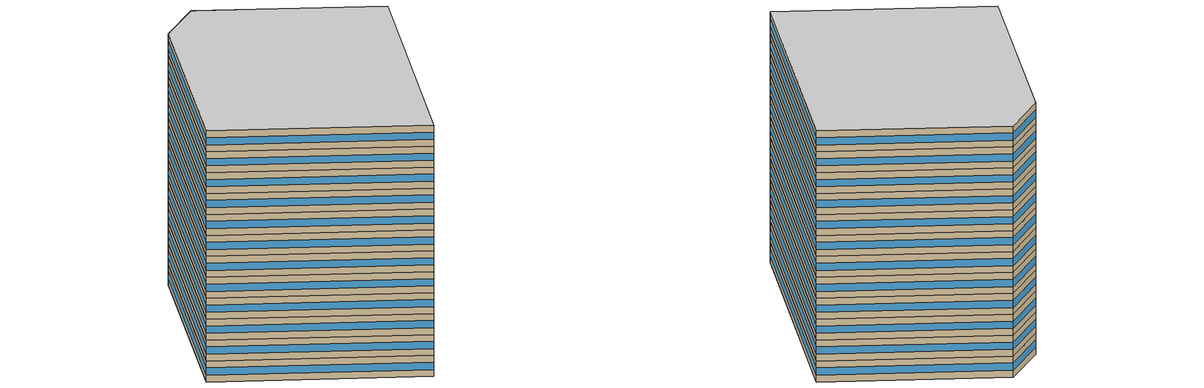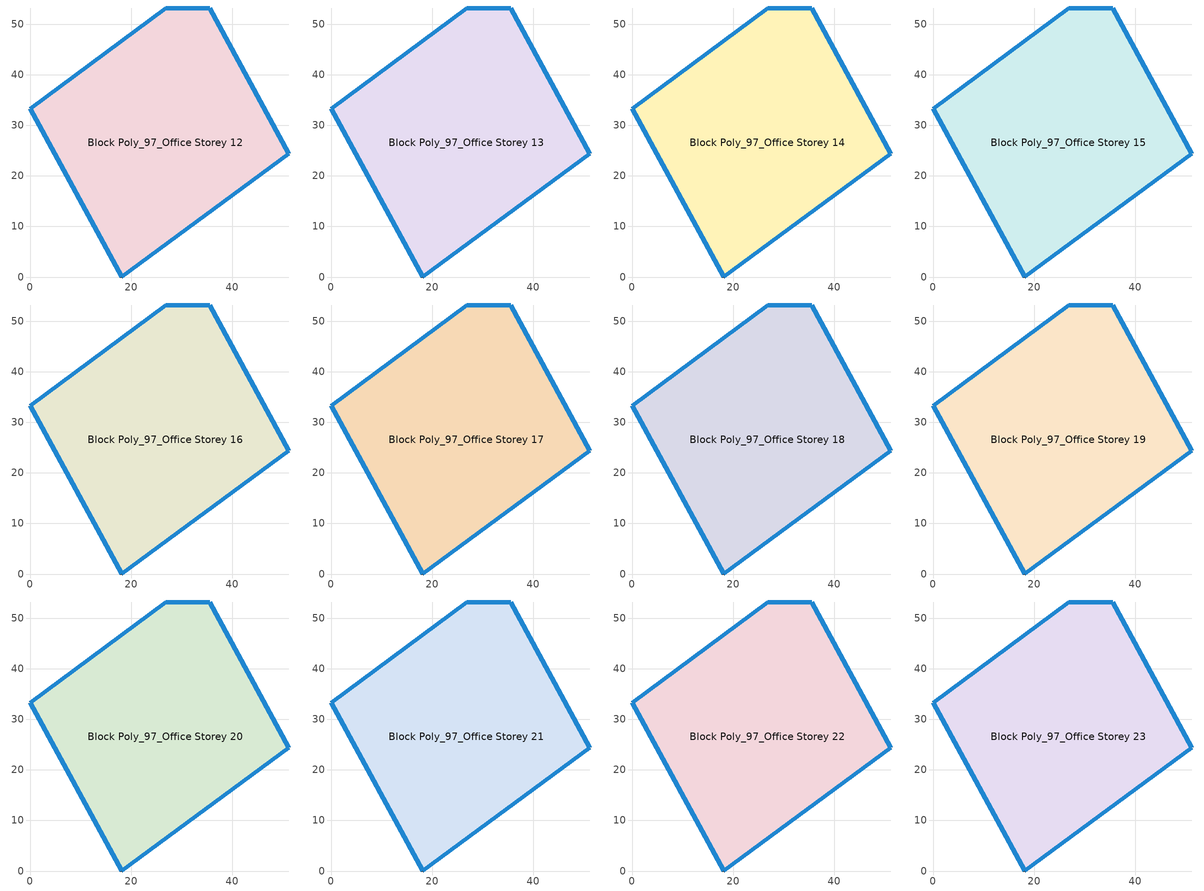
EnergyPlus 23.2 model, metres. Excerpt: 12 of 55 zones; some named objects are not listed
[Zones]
Block Poly_97_Office Storey 12
 floor to Block Poly_97_Office Storey 11 (HSCWZ_Public&Industrial_1995_FloorSlab): 35.51,53.2 51.22,24.39 18.12,0 0,33.28 26.85,53.21 z48
 wall outside (HSCWZ_Public&Industrial_1995_ExtWall): 26.85,53.21 0,33.28 18.12,0 51.22,24.39 35.51,53.2 26.85,53.21 z48:52
 window (HSCWZ_Public&Industrial_1995_Win): 26.83,53.2 0.01,33.29 / 0.01,33.27 18.11,0.02 / 18.14,0.01 51.21,24.37 / 51.21,24.4 35.52,53.19 / 35.51,53.2 26.85,53.21 z49.3:50.7
Block Poly_97_Office Storey 13
 floor to Block Poly_97_Office Storey 12 (HSCWZ_Public&Industrial_1995_FloorSlab): 35.51,53.2 51.22,24.39 18.12,0 0,33.28 26.85,53.21 z52
 wall outside (HSCWZ_Public&Industrial_1995_ExtWall): 26.85,53.21 0,33.28 18.12,0 51.22,24.39 35.51,53.2 26.85,53.21 z52:56
 window (HSCWZ_Public&Industrial_1995_Win): 26.83,53.2 0.01,33.29 / 0.01,33.27 18.11,0.02 / 18.14,0.01 51.21,24.37 / 51.21,24.4 35.52,53.19 / 35.51,53.2 26.85,53.21 z53.3:54.7
Block Poly_97_Office Storey 14
 floor to Block Poly_97_Office Storey 13 (HSCWZ_Public&Industrial_1995_FloorSlab): 35.51,53.2 51.22,24.39 18.12,0 0,33.28 26.85,53.21 z56
 wall outside (HSCWZ_Public&Industrial_1995_ExtWall): 26.85,53.21 0,33.28 18.12,0 51.22,24.39 35.51,53.2 26.85,53.21 z56:60
 window (HSCWZ_Public&Industrial_1995_Win): 26.83,53.2 0.01,33.29 / 0.01,33.27 18.11,0.02 / 18.14,0.01 51.21,24.37 / 51.21,24.4 35.52,53.19 / 35.51,53.2 26.85,53.21 z57.3:58.7
Block Poly_97_Office Storey 15
 floor to Block Poly_97_Office Storey 14 (HSCWZ_Public&Industrial_1995_FloorSlab): 35.51,53.2 51.22,24.39 18.12,0 0,33.28 26.85,53.21 z60
 wall outside (HSCWZ_Public&Industrial_1995_ExtWall): 26.85,53.21 0,33.28 18.12,0 51.22,24.39 35.51,53.2 26.85,53.21 z60:64
 window (HSCWZ_Public&Industrial_1995_Win): 26.83,53.2 0.01,33.29 / 0.01,33.27 18.11,0.02 / 18.14,0.01 51.21,24.37 / 51.21,24.4 35.52,53.19 / 35.51,53.2 26.85,53.21 z61.3:62.7
Block Poly_97_Office Storey 16
 floor to Block Poly_97_Office Storey 15 (HSCWZ_Public&Industrial_1995_FloorSlab): 35.51,53.2 51.22,24.39 18.12,0 0,33.28 26.85,53.21 z64
 wall outside (HSCWZ_Public&Industrial_1995_ExtWall): 26.85,53.21 0,33.28 18.12,0 51.22,24.39 35.51,53.2 26.85,53.21 z64:68
 window (HSCWZ_Public&Industrial_1995_Win): 26.83,53.2 0.01,33.29 / 0.01,33.27 18.11,0.02 / 18.14,0.01 51.21,24.37 / 51.21,24.4 35.52,53.19 / 35.51,53.2 26.85,53.21 z65.3:66.7
Block Poly_97_Office Storey 17
 floor to Block Poly_97_Office Storey 16 (HSCWZ_Public&Industrial_1995_FloorSlab): 35.51,53.2 51.22,24.39 18.12,0 0,33.28 26.85,53.21 z68
 wall outside (HSCWZ_Public&Industrial_1995_ExtWall): 26.85,53.21 0,33.28 18.12,0 51.22,24.39 35.51,53.2 26.85,53.21 z68:72
 window (HSCWZ_Public&Industrial_1995_Win): 26.83,53.2 0.01,33.29 / 0.01,33.27 18.11,0.02 / 18.14,0.01 51.21,24.37 / 51.21,24.4 35.52,53.19 / 35.51,53.2 26.85,53.21 z69.3:70.7
Block Poly_97_Office Storey 18
 floor to Block Poly_97_Office Storey 17 (HSCWZ_Public&Industrial_1995_FloorSlab): 35.51,53.2 51.22,24.39 18.12,0 0,33.28 26.85,53.21 z72
 wall outside (HSCWZ_Public&Industrial_1995_ExtWall): 26.85,53.21 0,33.28 18.12,0 51.22,24.39 35.51,53.2 26.85,53.21 z72:76
 window (HSCWZ_Public&Industrial_1995_Win): 26.83,53.2 0.01,33.29 / 0.01,33.27 18.11,0.02 / 18.14,0.01 51.21,24.37 / 51.21,24.4 35.52,53.19 / 35.51,53.2 26.85,53.21 z73.3:74.7
Block Poly_97_Office Storey 19
 floor to Block Poly_97_Office Storey 18 (HSCWZ_Public&Industrial_1995_FloorSlab): 35.51,53.2 51.22,24.39 18.12,0 0,33.28 26.85,53.21 z76
 wall outside (HSCWZ_Public&Industrial_1995_ExtWall): 26.85,53.21 0,33.28 18.12,0 51.22,24.39 35.51,53.2 26.85,53.21 z76:80
 window (HSCWZ_Public&Industrial_1995_Win): 26.83,53.2 0.01,33.29 / 0.01,33.27 18.11,0.02 / 18.14,0.01 51.21,24.37 / 51.21,24.4 35.52,53.19 / 35.51,53.2 26.85,53.21 z77.3:78.7
Block Poly_97_Office Storey 20
 floor to Block Poly_97_Office Storey 19 (HSCWZ_Public&Industrial_1995_FloorSlab): 35.51,53.2 51.22,24.39 18.12,0 0,33.28 26.85,53.21 z80
 wall outside (HSCWZ_Public&Industrial_1995_ExtWall): 26.85,53.21 0,33.28 18.12,0 51.22,24.39 35.51,53.2 26.85,53.21 z80:84
 window (HSCWZ_Public&Industrial_1995_Win): 26.83,53.2 0.01,33.29 / 0.01,33.27 18.11,0.02 / 18.14,0.01 51.21,24.37 / 51.21,24.4 35.52,53.19 / 35.51,53.2 26.85,53.21 z81.3:82.7
Block Poly_97_Office Storey 21
 floor to Block Poly_97_Office Storey 20 (HSCWZ_Public&Industrial_1995_FloorSlab): 35.51,53.2 51.22,24.39 18.12,0 0,33.28 26.85,53.21 z84
 wall outside (HSCWZ_Public&Industrial_1995_ExtWall): 26.85,53.21 0,33.28 18.12,0 51.22,24.39 35.51,53.2 26.85,53.21 z84:88
 window (HSCWZ_Public&Industrial_1995_Win): 26.83,53.2 0.01,33.29 / 0.01,33.27 18.11,0.02 / 18.14,0.01 51.21,24.37 / 51.21,24.4 35.52,53.19 / 35.51,53.2 26.85,53.21 z85.3:86.7
Block Poly_97_Office Storey 22
 floor to Block Poly_97_Office Storey 21 (HSCWZ_Public&Industrial_1995_FloorSlab): 35.51,53.2 51.22,24.39 18.12,0 0,33.28 26.85,53.21 z88
 wall outside (HSCWZ_Public&Industrial_1995_ExtWall): 26.85,53.21 0,33.28 18.12,0 51.22,24.39 35.51,53.2 26.85,53.21 z88:92
 window (HSCWZ_Public&Industrial_1995_Win): 26.83,53.2 0.01,33.29 / 0.01,33.27 18.11,0.02 / 18.14,0.01 51.21,24.37 / 51.21,24.4 35.52,53.19 / 35.51,53.2 26.85,53.21 z89.3:90.7
Block Poly_97_Office Storey 23
 floor to Block Poly_97_Office Storey 22 (HSCWZ_Public&Industrial_1995_FloorSlab): 35.51,53.2 51.22,24.39 18.12,0 0,33.28 26.85,53.21 z92
 wall outside (HSCWZ_Public&Industrial_1995_ExtWall): 26.85,53.21 0,33.28 18.12,0 51.22,24.39 35.51,53.2 26.85,53.21 z92:96
 window (HSCWZ_Public&Industrial_1995_Win): 26.83,53.2 0.01,33.29 / 0.01,33.27 18.11,0.02 / 18.14,0.01 51.21,24.37 / 51.21,24.4 35.52,53.19 / 35.51,53.2 26.85,53.21 z93.3:94.7
 ceiling to Block Poly_97_Office Storey 24 (HSCWZ_Public&Industrial_1995_FloorSlab): 51.22,24.39 35.51,53.2 26.85,53.21 0,33.28 18.12,0 z96
[BUILDING]
shang4hai3shi4_Office_4_4_1995: North Axis=0; Terrain=City; Loads Convergence Tolerance Value=0.04; Temperature Convergence Tolerance Value=0.4; Solar Distribution=FullExterior; Maximum Number of Warmup Days=25; Minimum Number of Warmup Days=1
[MATERIAL] Thermal Absorptance=0.9; Solar Absorptance=0.7; Visible Absorptance=0.7
Name | Roughness | Thickness | Conductivity | Density | Specific Heat
Concrete | MediumRough | 0.1 | 1.7 | 2240 | 900
Brick | MediumRough | 0.1 | 0.72 | 1920 | 840
Tile | Smooth | 0.02 | 1.3 | 2200 | 900
Insulation 0.011 | Rough | 0.011 | 0.04 | 40 | 1500
Insulation 0.021 | Rough | 0.021 | 0.04 | 40 | 1500
[WINDOWMATERIAL:SIMPLEGLAZINGSYSTEM]
HSCWZ_Public&Industrial_1995_Win_material: UFactor=4.5; Solar Heat Gain Coefficient=0.6025
[CONSTRUCTION]
HSCWZ_Public&Industrial_1995_FloorSlab: Tile, Concrete, Insulation 0.021, Concrete, Tile
HSCWZ_Public&Industrial_1995_Win: HSCWZ_Public&Industrial_1995_Win_material
HSCWZ_Public&Industrial_1995_ExtWall: Brick, Concrete, Insulation 0.011
[ZONE] Type=1; Multiplier=1; Ceiling Height=autocalculate; Volume=autocalculate; Floor Area=autocalculate; Part of Total Floor Area=Yes
Block Poly_97_Office Storey 12; Block Poly_97_Office Storey 13; Block Poly_97_Office Storey 14; Block Poly_97_Office Storey 15; Block Poly_97_Office Storey 16; Block Poly_97_Office Storey 17; Block Poly_97_Office Storey 18; Block Poly_97_Office Storey 19; Block Poly_97_Office Storey 20; Block Poly_97_Office Storey 21; Block Poly_97_Office Storey 22; Block Poly_97_Office Storey 23
[PEOPLE] Number of People Schedule=People_Schedule; Number of People Calculation Method=Area/Person; Floor Area per Person=17; Fraction Radiant=0.3; Sensible Heat Fraction=autocalculate; Activity Level Schedule=CN_GenericActivityLevel; Carbon Dioxide Generation Rate=3.82e-08; Enable ASHRAE 55 Comfort Warnings=No; Mean Radiant Temperature Calculation Type=ZoneAveraged; Clothing Insulation Calculation Method=ClothingInsulationSchedule; Cold Stress Temperature Threshold=15.56; Heat Stress Temperature Threshold=30
Name | Zone or ZoneList or Space or SpaceList
People_Block Poly_97_Office Storey 12 | Block Poly_97_Office Storey 12
People_Block Poly_97_Office Storey 13 | Block Poly_97_Office Storey 13
People_Block Poly_97_Office Storey 14 | Block Poly_97_Office Storey 14
People_Block Poly_97_Office Storey 15 | Block Poly_97_Office Storey 15
People_Block Poly_97_Office Storey 16 | Block Poly_97_Office Storey 16
People_Block Poly_97_Office Storey 17 | Block Poly_97_Office Storey 17
People_Block Poly_97_Office Storey 18 | Block Poly_97_Office Storey 18
People_Block Poly_97_Office Storey 19 | Block Poly_97_Office Storey 19
People_Block Poly_97_Office Storey 20 | Block Poly_97_Office Storey 20
People_Block Poly_97_Office Storey 21 | Block Poly_97_Office Storey 21
People_Block Poly_97_Office Storey 22 | Block Poly_97_Office Storey 22
People_Block Poly_97_Office Storey 23 | Block Poly_97_Office Storey 23
[LIGHTS] Schedule=Lights_Schedule; Design Level Calculation Method=Watts/Area; Watts per Zone Floor Area=11; Return Air Fraction=0; Fraction Radiant=0; Fraction Visible=0; Fraction Replaceable=1; EndUse Subcategory=General; Return Air Fraction Calculated from Plenum Temperature=No; Return Air Fraction Function of Plenum Temperature Coefficient 1=0; Return Air Fraction Function of Plenum Temperature Coefficient 2=0
Name | Zone or ZoneList or Space or SpaceList
Lights_Block Poly_97_Office Storey 12 | Block Poly_97_Office Storey 12
Lights_Block Poly_97_Office Storey 13 | Block Poly_97_Office Storey 13
Lights_Block Poly_97_Office Storey 14 | Block Poly_97_Office Storey 14
Lights_Block Poly_97_Office Storey 15 | Block Poly_97_Office Storey 15
Lights_Block Poly_97_Office Storey 16 | Block Poly_97_Office Storey 16
Lights_Block Poly_97_Office Storey 17 | Block Poly_97_Office Storey 17
Lights_Block Poly_97_Office Storey 18 | Block Poly_97_Office Storey 18
Lights_Block Poly_97_Office Storey 19 | Block Poly_97_Office Storey 19
Lights_Block Poly_97_Office Storey 20 | Block Poly_97_Office Storey 20
Lights_Block Poly_97_Office Storey 21 | Block Poly_97_Office Storey 21
Lights_Block Poly_97_Office Storey 22 | Block Poly_97_Office Storey 22
Lights_Block Poly_97_Office Storey 23 | Block Poly_97_Office Storey 23
[ELECTRICEQUIPMENT] Schedule=ElectricEquipment_Schedule; Design Level Calculation Method=Watts/Area; Watts per Zone Floor Area=10; Fraction Latent=0; Fraction Radiant=0; Fraction Lost=0; EndUse Subcategory=General
Name | Zone or ZoneList or Space or SpaceList
ElectricEquipment_Block Poly_97_Office Storey 12 | Block Poly_97_Office Storey 12
ElectricEquipment_Block Poly_97_Office Storey 13 | Block Poly_97_Office Storey 13
ElectricEquipment_Block Poly_97_Office Storey 14 | Block Poly_97_Office Storey 14
ElectricEquipment_Block Poly_97_Office Storey 15 | Block Poly_97_Office Storey 15
ElectricEquipment_Block Poly_97_Office Storey 16 | Block Poly_97_Office Storey 16
ElectricEquipment_Block Poly_97_Office Storey 17 | Block Poly_97_Office Storey 17
ElectricEquipment_Block Poly_97_Office Storey 18 | Block Poly_97_Office Storey 18
ElectricEquipment_Block Poly_97_Office Storey 19 | Block Poly_97_Office Storey 19
ElectricEquipment_Block Poly_97_Office Storey 20 | Block Poly_97_Office Storey 20
ElectricEquipment_Block Poly_97_Office Storey 21 | Block Poly_97_Office Storey 21
ElectricEquipment_Block Poly_97_Office Storey 22 | Block Poly_97_Office Storey 22
ElectricEquipment_Block Poly_97_Office Storey 23 | Block Poly_97_Office Storey 23
[ZONEINFILTRATION:DESIGNFLOWRATE] Schedule=AirEx_ConditionedTime_Schedule; Design Flow Rate Calculation Method=AirChanges/Hour; Air Changes per Hour=1; Constant Term Coefficient=1; Temperature Term Coefficient=0; Velocity Term Coefficient=0; Velocity Squared Term Coefficient=0
Name | Zone or ZoneList or Space or SpaceList
Infil 13 | Block Poly_97_Office Storey 12
Infil 14 | Block Poly_97_Office Storey 13
Infil 15 | Block Poly_97_Office Storey 14
Infil 16 | Block Poly_97_Office Storey 15
Infil 17 | Block Poly_97_Office Storey 16
Infil 18 | Block Poly_97_Office Storey 17
Infil 19 | Block Poly_97_Office Storey 18
Infil 20 | Block Poly_97_Office Storey 19
Infil 21 | Block Poly_97_Office Storey 20
Infil 22 | Block Poly_97_Office Storey 21
Infil 23 | Block Poly_97_Office Storey 22
Infil 24 | Block Poly_97_Office Storey 23
[HVACTEMPLATE:ZONE:IDEALLOADSAIRSYSTEM] Template Thermostat=HVACTemp; System Availability Schedule=HVAC_ConditionedTime_Schedule; Maximum Heating Supply Air Temperature=50; Minimum Cooling Supply Air Temperature=13; Maximum Heating Supply Air Humidity Ratio=0.0156; Minimum Cooling Supply Air Humidity Ratio=0.0077; Heating Limit=NoLimit; Cooling Limit=NoLimit; Heating Availability Schedule=Heating_Period_Schedule; Cooling Availability Schedule=Cooling_Period_Schedule; Dehumidification Control Type=ConstantSensibleHeatRatio; Cooling Sensible Heat Ratio=0.7; Dehumidification Setpoint=60; Humidification Control Type=None; Humidification Setpoint=30; Outdoor Air Method=None; Outdoor Air Flow Rate per Person=0.00944; Outdoor Air Flow Rate per Zone Floor Area=0; Outdoor Air Flow Rate per Zone=0; Demand Controlled Ventilation Type=None; Outdoor Air Economizer Type=NoEconomizer; Heat Recovery Type=None; Sensible Heat Recovery Effectiveness=0.7; Latent Heat Recovery Effectiveness=0.65
Block Poly_97_Office Storey 12; Block Poly_97_Office Storey 13; Block Poly_97_Office Storey 14; Block Poly_97_Office Storey 15; Block Poly_97_Office Storey 16; Block Poly_97_Office Storey 17; Block Poly_97_Office Storey 18; Block Poly_97_Office Storey 19; Block Poly_97_Office Storey 20; Block Poly_97_Office Storey 21; Block Poly_97_Office Storey 22; Block Poly_97_Office Storey 23
[SCHEDULE:COMPACT]
People_Schedule; Lights_Schedule: Through: 12/31, For: Weekdays, Until: 07:00, 0, Until: 08:00, 0.1, Until: 09:00, 0.5, Until: 12:00, 0.95, Until: 14:00, 0.8, Until: 18:00, 0.95, Until: 20:00, 0.3, Until: 24:00, 0, For: AllOtherDays, Until: 24:00, 0
ElectricEquipment_Schedule: Through: 12/31, For: Weekdays, Until: 07:00, 0, Until: 08:00, 0.1, Until: 09:00, 0.5, Until: 12:00, 0.95, Until: 14:00, 0.5, Until: 18:00, 0.95, Until: 20:00, 0.3, Until: 24:00, 0, For: AllOtherDays, Until: 24:00, 0
Heating_Period_Schedule: Through: 04/15, For: AllDays, Until: 24:00, 1, Through: 11/01, For: AllDays, Until: 24:00, 0, Through: 12/31, For: AllDays, Until: 24:00, 1
Cooling_Period_Schedule: Through: 04/15, For: AllDays, Until: 24:00, 0, Through: 10/31, For: AllDays, Until: 24:00, 1, Through: 12/31, For: AllDays, Until: 24:00, 0
HVAC_ConditionedTime_Schedule: Through: 12/31, For: Weekdays, Until: 08:00, 0, Until: 18:00, 1, Until: 24:00, 0, For: AllOtherDays, Until: 24:00, 0
AirEx_ConditionedTime_Schedule: Through: 12/31, For: Weekdays, Until: 07:00, 0, Until: 20:00, 1.5, Until: 24:00, 0, For: AllOtherDays, Until: 24:00, 0
CN_GenericActivityLevel: Through: 12/31, For: Weekdays, Until: 08:00, 80, Until: 18:00, 120, Until: 24:00, 80, For: AllOtherDays, Until: 24:00, 80
